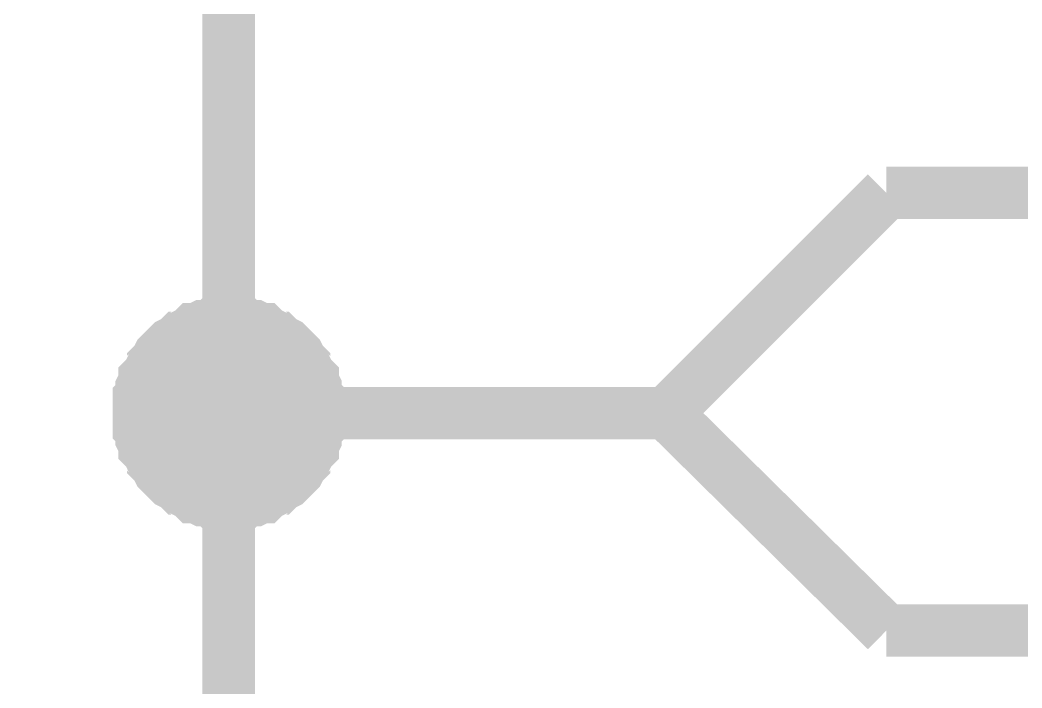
# Model space of a CAD drawing. Header units: millimetres. Extents: x 0 to 420, y 0 to 297.
# Drawn here: x 82.62 to 88.35, y 153.42 to 157.24 of the extents above; entities that cross this region are included whole.
import ezdxf

# ---------------------------------------------------------------- set-up
doc = ezdxf.new("R2010")
doc.units = ezdxf.units.MM
doc.layers.add('Sheet', color=255, linetype='Continuous')

msp = doc.modelspace()

# ---------------------------------------------------------------- linework, layer by layer
at = {"layer": 'Sheet'}
for points, const_width in [([(80.0741, 162.4923), (83.8146, 162.4923), (83.8146, 158.7499), (83.8146, 154.9911), (83.8146, 151.2488), (83.8146, 147.4899)], 0.2997), ([(86.3138, 154.9911), (87.5717, 156.2496)], 0.2997), ([(87.5717, 156.2496), (112.5473, 156.2496)], 0.2997), ([(83.3015, 154.9911), (83.3015, 155.0242), (83.3015, 155.0408), (83.3015, 155.0739), (83.3181, 155.0904), (83.3181, 155.1236), (83.3181, 155.1401), (83.3346, 155.1732), (83.3346, 155.1898), (83.3512, 155.2063), (83.3677, 155.2395), (83.3843, 155.256), (83.3843, 155.2726), (83.4009, 155.2891), (83.4174, 155.3223), (83.434, 155.3388), (83.4505, 155.3554), (83.4671, 155.3719), (83.4836, 155.3885), (83.5167, 155.4051), (83.5333, 155.4216), (83.5498, 155.4216), (83.5664, 155.4382), (83.5995, 155.4547), (83.616, 155.4713), (83.6326, 155.4713), (83.6657, 155.4878), (83.6822, 155.4878), (83.7153, 155.4878), (83.7319, 155.5044), (83.765, 155.5044), (83.7815, 155.5044), (83.8146, 155.5044)], 0.2997), ([(83.3015, 154.9911), (83.3015, 155.0242), (83.3015, 155.0408), (83.3015, 155.0739), (83.3181, 155.0904), (83.3181, 155.1236), (83.3181, 155.1401), (83.3346, 155.1732), (83.3346, 155.1898), (83.3512, 155.2063), (83.3677, 155.2395), (83.3843, 155.256), (83.3843, 155.2726), (83.4009, 155.2891), (83.4174, 155.3223), (83.434, 155.3388), (83.4505, 155.3554), (83.4671, 155.3719), (83.4836, 155.3885), (83.5167, 155.4051), (83.5333, 155.4216), (83.5498, 155.4216), (83.5664, 155.4382), (83.5995, 155.4547), (83.616, 155.4713), (83.6326, 155.4713), (83.6657, 155.4878), (83.6822, 155.4878), (83.7153, 155.4878), (83.7319, 155.5044), (83.765, 155.5044), (83.7815, 155.5044), (83.8146, 155.5044)], 0.2997), ([(83.3015, 154.9911), (83.3015, 155.0242), (83.3015, 155.0408), (83.3015, 155.0739), (83.3181, 155.0904), (83.3181, 155.1236), (83.3181, 155.1401), (83.3346, 155.1732), (83.3346, 155.1898), (83.3512, 155.2063), (83.3677, 155.2395), (83.3843, 155.256), (83.3843, 155.2726), (83.4009, 155.2891), (83.4174, 155.3223), (83.434, 155.3388), (83.4505, 155.3554), (83.4671, 155.3719), (83.4836, 155.3885), (83.5167, 155.4051), (83.5333, 155.4216), (83.5498, 155.4216), (83.5664, 155.4382), (83.5995, 155.4547), (83.616, 155.4713), (83.6326, 155.4713), (83.6657, 155.4878), (83.6822, 155.4878), (83.7153, 155.4878), (83.7319, 155.5044), (83.765, 155.5044), (83.7815, 155.5044), (83.8146, 155.5044)], 0.2997), ([(83.3015, 154.9911), (83.3015, 155.0242), (83.3015, 155.0408), (83.3015, 155.0739), (83.3181, 155.0904), (83.3181, 155.1236), (83.3181, 155.1401), (83.3346, 155.1732), (83.3346, 155.1898), (83.3512, 155.2063), (83.3677, 155.2395), (83.3843, 155.256), (83.3843, 155.2726), (83.4009, 155.2891), (83.4174, 155.3223), (83.434, 155.3388), (83.4505, 155.3554), (83.4671, 155.3719), (83.4836, 155.3885), (83.5167, 155.4051), (83.5333, 155.4216), (83.5498, 155.4216), (83.5664, 155.4382), (83.5995, 155.4547), (83.616, 155.4713), (83.6326, 155.4713), (83.6657, 155.4878), (83.6822, 155.4878), (83.7153, 155.4878), (83.7319, 155.5044), (83.765, 155.5044), (83.7815, 155.5044), (83.8146, 155.5044)], 0.2997), ([(83.3015, 154.9911), (83.3015, 155.0242), (83.3015, 155.0408), (83.3015, 155.0739), (83.3181, 155.0904), (83.3181, 155.1236), (83.3181, 155.1401), (83.3346, 155.1732), (83.3346, 155.1898), (83.3512, 155.2063), (83.3677, 155.2395), (83.3843, 155.256), (83.3843, 155.2726), (83.4009, 155.2891), (83.4174, 155.3223), (83.434, 155.3388), (83.4505, 155.3554), (83.4671, 155.3719), (83.4836, 155.3885), (83.5167, 155.4051), (83.5333, 155.4216), (83.5498, 155.4216), (83.5664, 155.4382), (83.5995, 155.4547), (83.616, 155.4713), (83.6326, 155.4713), (83.6657, 155.4878), (83.6822, 155.4878), (83.7153, 155.4878), (83.7319, 155.5044), (83.765, 155.5044), (83.7815, 155.5044), (83.8146, 155.5044)], 0.2997), ([(83.8146, 155.5044), (83.8146, 155.5044)], 0.2997), ([(83.8146, 155.5044), (83.8477, 155.5044), (83.8643, 155.5044), (83.8974, 155.5044), (83.9139, 155.4878), (83.947, 155.4878), (83.9636, 155.4878), (83.9967, 155.4713), (84.0132, 155.4713), (84.0298, 155.4547), (84.0629, 155.4382), (84.0794, 155.4216), (84.096, 155.4216), (84.1125, 155.4051), (84.1456, 155.3885), (84.1622, 155.3719), (84.1788, 155.3554), (84.1953, 155.3388), (84.2119, 155.3223), (84.2284, 155.2891), (84.245, 155.2726), (84.245, 155.256), (84.2615, 155.2395), (84.2781, 155.2063), (84.2946, 155.1898), (84.2946, 155.1732), (84.3112, 155.1401), (84.3112, 155.1236), (84.3112, 155.0904), (84.3277, 155.0739), (84.3277, 155.0408), (84.3277, 155.0242), (84.3277, 154.9911)], 0.2997), ([(83.8146, 155.5044), (83.8146, 155.5044)], 0.2997), ([(83.8146, 155.5044), (83.8477, 155.5044), (83.8643, 155.5044), (83.8974, 155.5044), (83.9139, 155.4878), (83.947, 155.4878), (83.9636, 155.4878), (83.9967, 155.4713), (84.0132, 155.4713), (84.0298, 155.4547), (84.0629, 155.4382), (84.0794, 155.4216), (84.096, 155.4216), (84.1125, 155.4051), (84.1456, 155.3885), (84.1622, 155.3719), (84.1788, 155.3554), (84.1953, 155.3388), (84.2119, 155.3223), (84.2284, 155.2891), (84.245, 155.2726), (84.245, 155.256), (84.2615, 155.2395), (84.2781, 155.2063), (84.2946, 155.1898), (84.2946, 155.1732), (84.3112, 155.1401), (84.3112, 155.1236), (84.3112, 155.0904), (84.3277, 155.0739), (84.3277, 155.0408), (84.3277, 155.0242), (84.3277, 154.9911)], 0.2997), ([(83.8146, 155.5044), (83.8146, 155.5044)], 0.2997), ([(83.8146, 155.5044), (83.8477, 155.5044), (83.8643, 155.5044), (83.8974, 155.5044), (83.9139, 155.4878), (83.947, 155.4878), (83.9636, 155.4878), (83.9967, 155.4713), (84.0132, 155.4713), (84.0298, 155.4547), (84.0629, 155.4382), (84.0794, 155.4216), (84.096, 155.4216), (84.1125, 155.4051), (84.1456, 155.3885), (84.1622, 155.3719), (84.1788, 155.3554), (84.1953, 155.3388), (84.2119, 155.3223), (84.2284, 155.2891), (84.245, 155.2726), (84.245, 155.256), (84.2615, 155.2395), (84.2781, 155.2063), (84.2946, 155.1898), (84.2946, 155.1732), (84.3112, 155.1401), (84.3112, 155.1236), (84.3112, 155.0904), (84.3277, 155.0739), (84.3277, 155.0408), (84.3277, 155.0242), (84.3277, 154.9911)], 0.2997), ([(83.8146, 155.5044), (83.8146, 155.5044)], 0.2997), ([(83.8146, 155.5044), (83.8477, 155.5044), (83.8643, 155.5044), (83.8974, 155.5044), (83.9139, 155.4878), (83.947, 155.4878), (83.9636, 155.4878), (83.9967, 155.4713), (84.0132, 155.4713), (84.0298, 155.4547), (84.0629, 155.4382), (84.0794, 155.4216), (84.096, 155.4216), (84.1125, 155.4051), (84.1456, 155.3885), (84.1622, 155.3719), (84.1788, 155.3554), (84.1953, 155.3388), (84.2119, 155.3223), (84.2284, 155.2891), (84.245, 155.2726), (84.245, 155.256), (84.2615, 155.2395), (84.2781, 155.2063), (84.2946, 155.1898), (84.2946, 155.1732), (84.3112, 155.1401), (84.3112, 155.1236), (84.3112, 155.0904), (84.3277, 155.0739), (84.3277, 155.0408), (84.3277, 155.0242), (84.3277, 154.9911)], 0.2997), ([(83.8146, 155.5044), (83.8146, 155.5044)], 0.2997), ([(83.8146, 155.5044), (83.8477, 155.5044), (83.8643, 155.5044), (83.8974, 155.5044), (83.9139, 155.4878), (83.947, 155.4878), (83.9636, 155.4878), (83.9967, 155.4713), (84.0132, 155.4713), (84.0298, 155.4547), (84.0629, 155.4382), (84.0794, 155.4216), (84.096, 155.4216), (84.1125, 155.4051), (84.1456, 155.3885), (84.1622, 155.3719), (84.1788, 155.3554), (84.1953, 155.3388), (84.2119, 155.3223), (84.2284, 155.2891), (84.245, 155.2726), (84.245, 155.256), (84.2615, 155.2395), (84.2781, 155.2063), (84.2946, 155.1898), (84.2946, 155.1732), (84.3112, 155.1401), (84.3112, 155.1236), (84.3112, 155.0904), (84.3277, 155.0739), (84.3277, 155.0408), (84.3277, 155.0242), (84.3277, 154.9911)], 0.2997), ([(83.3015, 154.9911), (83.3015, 155.0242), (83.3015, 155.0408), (83.3015, 155.0739), (83.3181, 155.0904), (83.3181, 155.1236), (83.3181, 155.1401), (83.3346, 155.1732), (83.3346, 155.1898), (83.3512, 155.2063), (83.3677, 155.2395), (83.3843, 155.256), (83.3843, 155.2726), (83.4009, 155.2891), (83.4174, 155.3223), (83.434, 155.3388), (83.4505, 155.3554), (83.4671, 155.3719), (83.4836, 155.3885), (83.5167, 155.4051), (83.5333, 155.4216), (83.5498, 155.4216), (83.5664, 155.4382), (83.5995, 155.4547), (83.616, 155.4713), (83.6326, 155.4713), (83.6657, 155.4878), (83.6822, 155.4878), (83.7153, 155.4878), (83.7319, 155.5044), (83.765, 155.5044), (83.7815, 155.5044), (83.8146, 155.5044)], 0.0991), ([(83.3015, 154.9911), (83.3015, 155.0242), (83.3015, 155.0408), (83.3015, 155.0739), (83.3181, 155.0904), (83.3181, 155.1236), (83.3181, 155.1401), (83.3346, 155.1732), (83.3346, 155.1898), (83.3512, 155.2063), (83.3677, 155.2395), (83.3843, 155.256), (83.3843, 155.2726), (83.4009, 155.2891), (83.4174, 155.3223), (83.434, 155.3388), (83.4505, 155.3554), (83.4671, 155.3719), (83.4836, 155.3885), (83.5167, 155.4051), (83.5333, 155.4216), (83.5498, 155.4216), (83.5664, 155.4382), (83.5995, 155.4547), (83.616, 155.4713), (83.6326, 155.4713), (83.6657, 155.4878), (83.6822, 155.4878), (83.7153, 155.4878), (83.7319, 155.5044), (83.765, 155.5044), (83.7815, 155.5044), (83.8146, 155.5044)], 0.0991), ([(83.3015, 154.9911), (83.3015, 155.0242), (83.3015, 155.0408), (83.3015, 155.0739), (83.3181, 155.0904), (83.3181, 155.1236), (83.3181, 155.1401), (83.3346, 155.1732), (83.3346, 155.1898), (83.3512, 155.2063), (83.3677, 155.2395), (83.3843, 155.256), (83.3843, 155.2726), (83.4009, 155.2891), (83.4174, 155.3223), (83.434, 155.3388), (83.4505, 155.3554), (83.4671, 155.3719), (83.4836, 155.3885), (83.5167, 155.4051), (83.5333, 155.4216), (83.5498, 155.4216), (83.5664, 155.4382), (83.5995, 155.4547), (83.616, 155.4713), (83.6326, 155.4713), (83.6657, 155.4878), (83.6822, 155.4878), (83.7153, 155.4878), (83.7319, 155.5044), (83.765, 155.5044), (83.7815, 155.5044), (83.8146, 155.5044)], 0.0991), ([(83.3015, 154.9911), (83.3015, 155.0242), (83.3015, 155.0408), (83.3015, 155.0739), (83.3181, 155.0904), (83.3181, 155.1236), (83.3181, 155.1401), (83.3346, 155.1732), (83.3346, 155.1898), (83.3512, 155.2063), (83.3677, 155.2395), (83.3843, 155.256), (83.3843, 155.2726), (83.4009, 155.2891), (83.4174, 155.3223), (83.434, 155.3388), (83.4505, 155.3554), (83.4671, 155.3719), (83.4836, 155.3885), (83.5167, 155.4051), (83.5333, 155.4216), (83.5498, 155.4216), (83.5664, 155.4382), (83.5995, 155.4547), (83.616, 155.4713), (83.6326, 155.4713), (83.6657, 155.4878), (83.6822, 155.4878), (83.7153, 155.4878), (83.7319, 155.5044), (83.765, 155.5044), (83.7815, 155.5044), (83.8146, 155.5044)], 0.0991), ([(83.3015, 154.9911), (83.3015, 155.0242), (83.3015, 155.0408), (83.3015, 155.0739), (83.3181, 155.0904), (83.3181, 155.1236), (83.3181, 155.1401), (83.3346, 155.1732), (83.3346, 155.1898), (83.3512, 155.2063), (83.3677, 155.2395), (83.3843, 155.256), (83.3843, 155.2726), (83.4009, 155.2891), (83.4174, 155.3223), (83.434, 155.3388), (83.4505, 155.3554), (83.4671, 155.3719), (83.4836, 155.3885), (83.5167, 155.4051), (83.5333, 155.4216), (83.5498, 155.4216), (83.5664, 155.4382), (83.5995, 155.4547), (83.616, 155.4713), (83.6326, 155.4713), (83.6657, 155.4878), (83.6822, 155.4878), (83.7153, 155.4878), (83.7319, 155.5044), (83.765, 155.5044), (83.7815, 155.5044), (83.8146, 155.5044)], 0.0991), ([(83.8146, 155.5044), (83.8146, 155.5044)], 0.0991), ([(83.8146, 155.5044), (83.8477, 155.5044), (83.8643, 155.5044), (83.8974, 155.5044), (83.9139, 155.4878), (83.947, 155.4878), (83.9636, 155.4878), (83.9967, 155.4713), (84.0132, 155.4713), (84.0298, 155.4547), (84.0629, 155.4382), (84.0794, 155.4216), (84.096, 155.4216), (84.1125, 155.4051), (84.1456, 155.3885), (84.1622, 155.3719), (84.1788, 155.3554), (84.1953, 155.3388), (84.2119, 155.3223), (84.2284, 155.2891), (84.245, 155.2726), (84.245, 155.256), (84.2615, 155.2395), (84.2781, 155.2063), (84.2946, 155.1898), (84.2946, 155.1732), (84.3112, 155.1401), (84.3112, 155.1236), (84.3112, 155.0904), (84.3277, 155.0739), (84.3277, 155.0408), (84.3277, 155.0242), (84.3277, 154.9911)], 0.0991), ([(83.8146, 155.5044), (83.8146, 155.5044)], 0.0991), ([(83.8146, 155.5044), (83.8477, 155.5044), (83.8643, 155.5044), (83.8974, 155.5044), (83.9139, 155.4878), (83.947, 155.4878), (83.9636, 155.4878), (83.9967, 155.4713), (84.0132, 155.4713), (84.0298, 155.4547), (84.0629, 155.4382), (84.0794, 155.4216), (84.096, 155.4216), (84.1125, 155.4051), (84.1456, 155.3885), (84.1622, 155.3719), (84.1788, 155.3554), (84.1953, 155.3388), (84.2119, 155.3223), (84.2284, 155.2891), (84.245, 155.2726), (84.245, 155.256), (84.2615, 155.2395), (84.2781, 155.2063), (84.2946, 155.1898), (84.2946, 155.1732), (84.3112, 155.1401), (84.3112, 155.1236), (84.3112, 155.0904), (84.3277, 155.0739), (84.3277, 155.0408), (84.3277, 155.0242), (84.3277, 154.9911)], 0.0991), ([(83.8146, 155.5044), (83.8146, 155.5044)], 0.0991), ([(83.8146, 155.5044), (83.8477, 155.5044), (83.8643, 155.5044), (83.8974, 155.5044), (83.9139, 155.4878), (83.947, 155.4878), (83.9636, 155.4878), (83.9967, 155.4713), (84.0132, 155.4713), (84.0298, 155.4547), (84.0629, 155.4382), (84.0794, 155.4216), (84.096, 155.4216), (84.1125, 155.4051), (84.1456, 155.3885), (84.1622, 155.3719), (84.1788, 155.3554), (84.1953, 155.3388), (84.2119, 155.3223), (84.2284, 155.2891), (84.245, 155.2726), (84.245, 155.256), (84.2615, 155.2395), (84.2781, 155.2063), (84.2946, 155.1898), (84.2946, 155.1732), (84.3112, 155.1401), (84.3112, 155.1236), (84.3112, 155.0904), (84.3277, 155.0739), (84.3277, 155.0408), (84.3277, 155.0242), (84.3277, 154.9911)], 0.0991), ([(83.8146, 155.5044), (83.8146, 155.5044)], 0.0991), ([(83.8146, 155.5044), (83.8477, 155.5044), (83.8643, 155.5044), (83.8974, 155.5044), (83.9139, 155.4878), (83.947, 155.4878), (83.9636, 155.4878), (83.9967, 155.4713), (84.0132, 155.4713), (84.0298, 155.4547), (84.0629, 155.4382), (84.0794, 155.4216), (84.096, 155.4216), (84.1125, 155.4051), (84.1456, 155.3885), (84.1622, 155.3719), (84.1788, 155.3554), (84.1953, 155.3388), (84.2119, 155.3223), (84.2284, 155.2891), (84.245, 155.2726), (84.245, 155.256), (84.2615, 155.2395), (84.2781, 155.2063), (84.2946, 155.1898), (84.2946, 155.1732), (84.3112, 155.1401), (84.3112, 155.1236), (84.3112, 155.0904), (84.3277, 155.0739), (84.3277, 155.0408), (84.3277, 155.0242), (84.3277, 154.9911)], 0.0991), ([(83.8146, 155.5044), (83.8146, 155.5044)], 0.0991), ([(83.8146, 155.5044), (83.8477, 155.5044), (83.8643, 155.5044), (83.8974, 155.5044), (83.9139, 155.4878), (83.947, 155.4878), (83.9636, 155.4878), (83.9967, 155.4713), (84.0132, 155.4713), (84.0298, 155.4547), (84.0629, 155.4382), (84.0794, 155.4216), (84.096, 155.4216), (84.1125, 155.4051), (84.1456, 155.3885), (84.1622, 155.3719), (84.1788, 155.3554), (84.1953, 155.3388), (84.2119, 155.3223), (84.2284, 155.2891), (84.245, 155.2726), (84.245, 155.256), (84.2615, 155.2395), (84.2781, 155.2063), (84.2946, 155.1898), (84.2946, 155.1732), (84.3112, 155.1401), (84.3112, 155.1236), (84.3112, 155.0904), (84.3277, 155.0739), (84.3277, 155.0408), (84.3277, 155.0242), (84.3277, 154.9911)], 0.0991), ([(83.8146, 154.4778), (83.7815, 154.4778), (83.765, 154.4778), (83.7319, 154.4778), (83.7153, 154.4943), (83.6822, 154.4943), (83.6657, 154.4943), (83.6326, 154.5109), (83.616, 154.5109), (83.5995, 154.5274), (83.5664, 154.544), (83.5498, 154.5605), (83.5333, 154.5605), (83.5167, 154.5771), (83.4836, 154.5937), (83.4671, 154.6102), (83.4505, 154.6268), (83.434, 154.6433), (83.4174, 154.6599), (83.4009, 154.693), (83.3843, 154.7096), (83.3843, 154.7261), (83.3677, 154.7427), (83.3512, 154.7758), (83.3346, 154.7924), (83.3346, 154.8089), (83.3181, 154.842), (83.3181, 154.8586), (83.3181, 154.8917), (83.3015, 154.9083), (83.3015, 154.9414), (83.3015, 154.958), (83.3015, 154.9911)], 0.2997), ([(83.3015, 154.9911), (83.3015, 154.9911)], 0.2997), ([(83.8146, 154.4778), (83.7815, 154.4778), (83.765, 154.4778), (83.7319, 154.4778), (83.7153, 154.4943), (83.6822, 154.4943), (83.6657, 154.4943), (83.6326, 154.5109), (83.616, 154.5109), (83.5995, 154.5274), (83.5664, 154.544), (83.5498, 154.5605), (83.5333, 154.5605), (83.5167, 154.5771), (83.4836, 154.5937), (83.4671, 154.6102), (83.4505, 154.6268), (83.434, 154.6433), (83.4174, 154.6599), (83.4009, 154.693), (83.3843, 154.7096), (83.3843, 154.7261), (83.3677, 154.7427), (83.3512, 154.7758), (83.3346, 154.7924), (83.3346, 154.8089), (83.3181, 154.842), (83.3181, 154.8586), (83.3181, 154.8917), (83.3015, 154.9083), (83.3015, 154.9414), (83.3015, 154.958), (83.3015, 154.9911)], 0.2997), ([(83.3015, 154.9911), (83.3015, 154.9911)], 0.2997), ([(83.8146, 154.4778), (83.7815, 154.4778), (83.765, 154.4778), (83.7319, 154.4778), (83.7153, 154.4943), (83.6822, 154.4943), (83.6657, 154.4943), (83.6326, 154.5109), (83.616, 154.5109), (83.5995, 154.5274), (83.5664, 154.544), (83.5498, 154.5605), (83.5333, 154.5605), (83.5167, 154.5771), (83.4836, 154.5937), (83.4671, 154.6102), (83.4505, 154.6268), (83.434, 154.6433), (83.4174, 154.6599), (83.4009, 154.693), (83.3843, 154.7096), (83.3843, 154.7261), (83.3677, 154.7427), (83.3512, 154.7758), (83.3346, 154.7924), (83.3346, 154.8089), (83.3181, 154.842), (83.3181, 154.8586), (83.3181, 154.8917), (83.3015, 154.9083), (83.3015, 154.9414), (83.3015, 154.958), (83.3015, 154.9911)], 0.2997), ([(83.3015, 154.9911), (83.3015, 154.9911)], 0.2997), ([(83.8146, 154.4778), (83.7815, 154.4778), (83.765, 154.4778), (83.7319, 154.4778), (83.7153, 154.4943), (83.6822, 154.4943), (83.6657, 154.4943), (83.6326, 154.5109), (83.616, 154.5109), (83.5995, 154.5274), (83.5664, 154.544), (83.5498, 154.5605), (83.5333, 154.5605), (83.5167, 154.5771), (83.4836, 154.5937), (83.4671, 154.6102), (83.4505, 154.6268), (83.434, 154.6433), (83.4174, 154.6599), (83.4009, 154.693), (83.3843, 154.7096), (83.3843, 154.7261), (83.3677, 154.7427), (83.3512, 154.7758), (83.3346, 154.7924), (83.3346, 154.8089), (83.3181, 154.842), (83.3181, 154.8586), (83.3181, 154.8917), (83.3015, 154.9083), (83.3015, 154.9414), (83.3015, 154.958), (83.3015, 154.9911)], 0.2997), ([(83.3015, 154.9911), (83.3015, 154.9911)], 0.2997), ([(83.8146, 154.4778), (83.7815, 154.4778), (83.765, 154.4778), (83.7319, 154.4778), (83.7153, 154.4943), (83.6822, 154.4943), (83.6657, 154.4943), (83.6326, 154.5109), (83.616, 154.5109), (83.5995, 154.5274), (83.5664, 154.544), (83.5498, 154.5605), (83.5333, 154.5605), (83.5167, 154.5771), (83.4836, 154.5937), (83.4671, 154.6102), (83.4505, 154.6268), (83.434, 154.6433), (83.4174, 154.6599), (83.4009, 154.693), (83.3843, 154.7096), (83.3843, 154.7261), (83.3677, 154.7427), (83.3512, 154.7758), (83.3346, 154.7924), (83.3346, 154.8089), (83.3181, 154.842), (83.3181, 154.8586), (83.3181, 154.8917), (83.3015, 154.9083), (83.3015, 154.9414), (83.3015, 154.958), (83.3015, 154.9911)], 0.2997), ([(83.3015, 154.9911), (83.3015, 154.9911)], 0.2997), ([(84.3277, 154.9911), (84.3277, 154.958), (84.3277, 154.9414), (84.3277, 154.9083), (84.3112, 154.8917), (84.3112, 154.8586), (84.3112, 154.842), (84.2946, 154.8089), (84.2946, 154.7924), (84.2781, 154.7758), (84.2615, 154.7427), (84.245, 154.7261), (84.245, 154.7096), (84.2284, 154.693), (84.2119, 154.6599), (84.1953, 154.6433), (84.1788, 154.6268), (84.1622, 154.6102), (84.1456, 154.5937), (84.1125, 154.5771), (84.096, 154.5605), (84.0794, 154.5605), (84.0629, 154.544), (84.0298, 154.5274), (84.0132, 154.5109), (83.9967, 154.5109), (83.9636, 154.4943), (83.947, 154.4943), (83.9139, 154.4943), (83.8974, 154.4778), (83.8643, 154.4778), (83.8477, 154.4778), (83.8146, 154.4778)], 0.2997), ([(86.3138, 154.9911), (83.8146, 154.9911)], 0.2997), ([(84.3277, 154.9911), (84.3277, 154.958), (84.3277, 154.9414), (84.3277, 154.9083), (84.3112, 154.8917), (84.3112, 154.8586), (84.3112, 154.842), (84.2946, 154.8089), (84.2946, 154.7924), (84.2781, 154.7758), (84.2615, 154.7427), (84.245, 154.7261), (84.245, 154.7096), (84.2284, 154.693), (84.2119, 154.6599), (84.1953, 154.6433), (84.1788, 154.6268), (84.1622, 154.6102), (84.1456, 154.5937), (84.1125, 154.5771), (84.096, 154.5605), (84.0794, 154.5605), (84.0629, 154.544), (84.0298, 154.5274), (84.0132, 154.5109), (83.9967, 154.5109), (83.9636, 154.4943), (83.947, 154.4943), (83.9139, 154.4943), (83.8974, 154.4778), (83.8643, 154.4778), (83.8477, 154.4778), (83.8146, 154.4778)], 0.2997), ([(84.3277, 154.9911), (84.3277, 154.958), (84.3277, 154.9414), (84.3277, 154.9083), (84.3112, 154.8917), (84.3112, 154.8586), (84.3112, 154.842), (84.2946, 154.8089), (84.2946, 154.7924), (84.2781, 154.7758), (84.2615, 154.7427), (84.245, 154.7261), (84.245, 154.7096), (84.2284, 154.693), (84.2119, 154.6599), (84.1953, 154.6433), (84.1788, 154.6268), (84.1622, 154.6102), (84.1456, 154.5937), (84.1125, 154.5771), (84.096, 154.5605), (84.0794, 154.5605), (84.0629, 154.544), (84.0298, 154.5274), (84.0132, 154.5109), (83.9967, 154.5109), (83.9636, 154.4943), (83.947, 154.4943), (83.9139, 154.4943), (83.8974, 154.4778), (83.8643, 154.4778), (83.8477, 154.4778), (83.8146, 154.4778)], 0.2997), ([(84.3277, 154.9911), (84.3277, 154.958), (84.3277, 154.9414), (84.3277, 154.9083), (84.3112, 154.8917), (84.3112, 154.8586), (84.3112, 154.842), (84.2946, 154.8089), (84.2946, 154.7924), (84.2781, 154.7758), (84.2615, 154.7427), (84.245, 154.7261), (84.245, 154.7096), (84.2284, 154.693), (84.2119, 154.6599), (84.1953, 154.6433), (84.1788, 154.6268), (84.1622, 154.6102), (84.1456, 154.5937), (84.1125, 154.5771), (84.096, 154.5605), (84.0794, 154.5605), (84.0629, 154.544), (84.0298, 154.5274), (84.0132, 154.5109), (83.9967, 154.5109), (83.9636, 154.4943), (83.947, 154.4943), (83.9139, 154.4943), (83.8974, 154.4778), (83.8643, 154.4778), (83.8477, 154.4778), (83.8146, 154.4778)], 0.2997), ([(84.3277, 154.9911), (84.3277, 154.958), (84.3277, 154.9414), (84.3277, 154.9083), (84.3112, 154.8917), (84.3112, 154.8586), (84.3112, 154.842), (84.2946, 154.8089), (84.2946, 154.7924), (84.2781, 154.7758), (84.2615, 154.7427), (84.245, 154.7261), (84.245, 154.7096), (84.2284, 154.693), (84.2119, 154.6599), (84.1953, 154.6433), (84.1788, 154.6268), (84.1622, 154.6102), (84.1456, 154.5937), (84.1125, 154.5771), (84.096, 154.5605), (84.0794, 154.5605), (84.0629, 154.544), (84.0298, 154.5274), (84.0132, 154.5109), (83.9967, 154.5109), (83.9636, 154.4943), (83.947, 154.4943), (83.9139, 154.4943), (83.8974, 154.4778), (83.8643, 154.4778), (83.8477, 154.4778), (83.8146, 154.4778)], 0.2997), ([(84.3277, 154.9911), (84.3277, 154.9911), (84.3277, 154.9911), (84.3277, 154.9911), (84.3277, 154.9911), (84.3277, 154.9911), (84.3277, 154.9911), (84.3277, 154.9911), (84.3277, 154.9911), (84.3277, 154.9911), (84.3277, 154.9911), (84.3277, 154.9911), (84.3277, 154.9911), (84.3277, 154.9911), (84.3277, 154.9911), (84.3277, 154.9911), (84.3277, 154.9911), (84.3277, 154.9911), (84.3277, 154.9911), (84.3277, 154.9911), (84.3277, 154.9911), (84.3277, 154.9911), (84.3277, 154.9911), (84.3277, 154.9911), (84.3277, 154.9911), (84.3277, 154.9911), (84.3277, 154.9911), (84.3277, 154.9911), (84.3277, 154.9911), (84.3277, 154.9911), (84.3277, 154.9911), (84.3277, 154.9911), (84.3277, 154.9911)], 0.2997), ([(84.3277, 154.9911), (84.3277, 154.9911)], 0.2997), ([(84.3277, 154.9911), (84.3277, 154.9911), (84.3277, 154.9911), (84.3277, 154.9911), (84.3277, 154.9911), (84.3277, 154.9911), (84.3277, 154.9911), (84.3277, 154.9911), (84.3277, 154.9911), (84.3277, 154.9911), (84.3277, 154.9911), (84.3277, 154.9911), (84.3277, 154.9911), (84.3277, 154.9911), (84.3277, 154.9911), (84.3277, 154.9911), (84.3277, 154.9911), (84.3277, 154.9911), (84.3277, 154.9911), (84.3277, 154.9911), (84.3277, 154.9911), (84.3277, 154.9911), (84.3277, 154.9911), (84.3277, 154.9911), (84.3277, 154.9911), (84.3277, 154.9911), (84.3277, 154.9911), (84.3277, 154.9911), (84.3277, 154.9911), (84.3277, 154.9911), (84.3277, 154.9911), (84.3277, 154.9911), (84.3277, 154.9911)], 0.2997), ([(84.3277, 154.9911), (84.3277, 154.9911)], 0.2997), ([(84.3277, 154.9911), (84.3277, 154.9911), (84.3277, 154.9911), (84.3277, 154.9911), (84.3277, 154.9911), (84.3277, 154.9911), (84.3277, 154.9911), (84.3277, 154.9911), (84.3277, 154.9911), (84.3277, 154.9911), (84.3277, 154.9911), (84.3277, 154.9911), (84.3277, 154.9911), (84.3277, 154.9911), (84.3277, 154.9911), (84.3277, 154.9911), (84.3277, 154.9911), (84.3277, 154.9911), (84.3277, 154.9911), (84.3277, 154.9911), (84.3277, 154.9911), (84.3277, 154.9911), (84.3277, 154.9911), (84.3277, 154.9911), (84.3277, 154.9911), (84.3277, 154.9911), (84.3277, 154.9911), (84.3277, 154.9911), (84.3277, 154.9911), (84.3277, 154.9911), (84.3277, 154.9911), (84.3277, 154.9911), (84.3277, 154.9911)], 0.2997), ([(84.3277, 154.9911), (84.3277, 154.9911)], 0.2997), ([(84.3277, 154.9911), (84.3277, 154.9911), (84.3277, 154.9911), (84.3277, 154.9911), (84.3277, 154.9911), (84.3277, 154.9911), (84.3277, 154.9911), (84.3277, 154.9911), (84.3277, 154.9911), (84.3277, 154.9911), (84.3277, 154.9911), (84.3277, 154.9911), (84.3277, 154.9911), (84.3277, 154.9911), (84.3277, 154.9911), (84.3277, 154.9911), (84.3277, 154.9911), (84.3277, 154.9911), (84.3277, 154.9911), (84.3277, 154.9911), (84.3277, 154.9911), (84.3277, 154.9911), (84.3277, 154.9911), (84.3277, 154.9911), (84.3277, 154.9911), (84.3277, 154.9911), (84.3277, 154.9911), (84.3277, 154.9911), (84.3277, 154.9911), (84.3277, 154.9911), (84.3277, 154.9911), (84.3277, 154.9911), (84.3277, 154.9911)], 0.2997), ([(84.3277, 154.9911), (84.3277, 154.9911)], 0.2997), ([(84.3277, 154.9911), (84.3277, 154.9911), (84.3277, 154.9911), (84.3277, 154.9911), (84.3277, 154.9911), (84.3277, 154.9911), (84.3277, 154.9911), (84.3277, 154.9911), (84.3277, 154.9911), (84.3277, 154.9911), (84.3277, 154.9911), (84.3277, 154.9911), (84.3277, 154.9911), (84.3277, 154.9911), (84.3277, 154.9911), (84.3277, 154.9911), (84.3277, 154.9911), (84.3277, 154.9911), (84.3277, 154.9911), (84.3277, 154.9911), (84.3277, 154.9911), (84.3277, 154.9911), (84.3277, 154.9911), (84.3277, 154.9911), (84.3277, 154.9911), (84.3277, 154.9911), (84.3277, 154.9911), (84.3277, 154.9911), (84.3277, 154.9911), (84.3277, 154.9911), (84.3277, 154.9911), (84.3277, 154.9911), (84.3277, 154.9911)], 0.2997), ([(84.3277, 154.9911), (84.3277, 154.9911)], 0.2997), ([(87.5717, 153.7492), (86.3138, 154.9911)], 0.2997), ([(83.8146, 154.4778), (83.7815, 154.4778), (83.765, 154.4778), (83.7319, 154.4778), (83.7153, 154.4943), (83.6822, 154.4943), (83.6657, 154.4943), (83.6326, 154.5109), (83.616, 154.5109), (83.5995, 154.5274), (83.5664, 154.544), (83.5498, 154.5605), (83.5333, 154.5605), (83.5167, 154.5771), (83.4836, 154.5937), (83.4671, 154.6102), (83.4505, 154.6268), (83.434, 154.6433), (83.4174, 154.6599), (83.4009, 154.693), (83.3843, 154.7096), (83.3843, 154.7261), (83.3677, 154.7427), (83.3512, 154.7758), (83.3346, 154.7924), (83.3346, 154.8089), (83.3181, 154.842), (83.3181, 154.8586), (83.3181, 154.8917), (83.3015, 154.9083), (83.3015, 154.9414), (83.3015, 154.958), (83.3015, 154.9911)], 0.0991), ([(83.3015, 154.9911), (83.3015, 154.9911)], 0.0991), ([(83.8146, 154.4778), (83.7815, 154.4778), (83.765, 154.4778), (83.7319, 154.4778), (83.7153, 154.4943), (83.6822, 154.4943), (83.6657, 154.4943), (83.6326, 154.5109), (83.616, 154.5109), (83.5995, 154.5274), (83.5664, 154.544), (83.5498, 154.5605), (83.5333, 154.5605), (83.5167, 154.5771), (83.4836, 154.5937), (83.4671, 154.6102), (83.4505, 154.6268), (83.434, 154.6433), (83.4174, 154.6599), (83.4009, 154.693), (83.3843, 154.7096), (83.3843, 154.7261), (83.3677, 154.7427), (83.3512, 154.7758), (83.3346, 154.7924), (83.3346, 154.8089), (83.3181, 154.842), (83.3181, 154.8586), (83.3181, 154.8917), (83.3015, 154.9083), (83.3015, 154.9414), (83.3015, 154.958), (83.3015, 154.9911)], 0.0991), ([(83.3015, 154.9911), (83.3015, 154.9911)], 0.0991), ([(83.8146, 154.4778), (83.7815, 154.4778), (83.765, 154.4778), (83.7319, 154.4778), (83.7153, 154.4943), (83.6822, 154.4943), (83.6657, 154.4943), (83.6326, 154.5109), (83.616, 154.5109), (83.5995, 154.5274), (83.5664, 154.544), (83.5498, 154.5605), (83.5333, 154.5605), (83.5167, 154.5771), (83.4836, 154.5937), (83.4671, 154.6102), (83.4505, 154.6268), (83.434, 154.6433), (83.4174, 154.6599), (83.4009, 154.693), (83.3843, 154.7096), (83.3843, 154.7261), (83.3677, 154.7427), (83.3512, 154.7758), (83.3346, 154.7924), (83.3346, 154.8089), (83.3181, 154.842), (83.3181, 154.8586), (83.3181, 154.8917), (83.3015, 154.9083), (83.3015, 154.9414), (83.3015, 154.958), (83.3015, 154.9911)], 0.0991), ([(83.3015, 154.9911), (83.3015, 154.9911)], 0.0991), ([(83.8146, 154.4778), (83.7815, 154.4778), (83.765, 154.4778), (83.7319, 154.4778), (83.7153, 154.4943), (83.6822, 154.4943), (83.6657, 154.4943), (83.6326, 154.5109), (83.616, 154.5109), (83.5995, 154.5274), (83.5664, 154.544), (83.5498, 154.5605), (83.5333, 154.5605), (83.5167, 154.5771), (83.4836, 154.5937), (83.4671, 154.6102), (83.4505, 154.6268), (83.434, 154.6433), (83.4174, 154.6599), (83.4009, 154.693), (83.3843, 154.7096), (83.3843, 154.7261), (83.3677, 154.7427), (83.3512, 154.7758), (83.3346, 154.7924), (83.3346, 154.8089), (83.3181, 154.842), (83.3181, 154.8586), (83.3181, 154.8917), (83.3015, 154.9083), (83.3015, 154.9414), (83.3015, 154.958), (83.3015, 154.9911)], 0.0991), ([(83.3015, 154.9911), (83.3015, 154.9911)], 0.0991), ([(83.8146, 154.4778), (83.7815, 154.4778), (83.765, 154.4778), (83.7319, 154.4778), (83.7153, 154.4943), (83.6822, 154.4943), (83.6657, 154.4943), (83.6326, 154.5109), (83.616, 154.5109), (83.5995, 154.5274), (83.5664, 154.544), (83.5498, 154.5605), (83.5333, 154.5605), (83.5167, 154.5771), (83.4836, 154.5937), (83.4671, 154.6102), (83.4505, 154.6268), (83.434, 154.6433), (83.4174, 154.6599), (83.4009, 154.693), (83.3843, 154.7096), (83.3843, 154.7261), (83.3677, 154.7427), (83.3512, 154.7758), (83.3346, 154.7924), (83.3346, 154.8089), (83.3181, 154.842), (83.3181, 154.8586), (83.3181, 154.8917), (83.3015, 154.9083), (83.3015, 154.9414), (83.3015, 154.958), (83.3015, 154.9911)], 0.0991), ([(83.3015, 154.9911), (83.3015, 154.9911)], 0.0991), ([(84.3277, 154.9911), (84.3277, 154.958), (84.3277, 154.9414), (84.3277, 154.9083), (84.3112, 154.8917), (84.3112, 154.8586), (84.3112, 154.842), (84.2946, 154.8089), (84.2946, 154.7924), (84.2781, 154.7758), (84.2615, 154.7427), (84.245, 154.7261), (84.245, 154.7096), (84.2284, 154.693), (84.2119, 154.6599), (84.1953, 154.6433), (84.1788, 154.6268), (84.1622, 154.6102), (84.1456, 154.5937), (84.1125, 154.5771), (84.096, 154.5605), (84.0794, 154.5605), (84.0629, 154.544), (84.0298, 154.5274), (84.0132, 154.5109), (83.9967, 154.5109), (83.9636, 154.4943), (83.947, 154.4943), (83.9139, 154.4943), (83.8974, 154.4778), (83.8643, 154.4778), (83.8477, 154.4778), (83.8146, 154.4778)], 0.0991), ([(84.3277, 154.9911), (84.3277, 154.958), (84.3277, 154.9414), (84.3277, 154.9083), (84.3112, 154.8917), (84.3112, 154.8586), (84.3112, 154.842), (84.2946, 154.8089), (84.2946, 154.7924), (84.2781, 154.7758), (84.2615, 154.7427), (84.245, 154.7261), (84.245, 154.7096), (84.2284, 154.693), (84.2119, 154.6599), (84.1953, 154.6433), (84.1788, 154.6268), (84.1622, 154.6102), (84.1456, 154.5937), (84.1125, 154.5771), (84.096, 154.5605), (84.0794, 154.5605), (84.0629, 154.544), (84.0298, 154.5274), (84.0132, 154.5109), (83.9967, 154.5109), (83.9636, 154.4943), (83.947, 154.4943), (83.9139, 154.4943), (83.8974, 154.4778), (83.8643, 154.4778), (83.8477, 154.4778), (83.8146, 154.4778)], 0.0991), ([(84.3277, 154.9911), (84.3277, 154.958), (84.3277, 154.9414), (84.3277, 154.9083), (84.3112, 154.8917), (84.3112, 154.8586), (84.3112, 154.842), (84.2946, 154.8089), (84.2946, 154.7924), (84.2781, 154.7758), (84.2615, 154.7427), (84.245, 154.7261), (84.245, 154.7096), (84.2284, 154.693), (84.2119, 154.6599), (84.1953, 154.6433), (84.1788, 154.6268), (84.1622, 154.6102), (84.1456, 154.5937), (84.1125, 154.5771), (84.096, 154.5605), (84.0794, 154.5605), (84.0629, 154.544), (84.0298, 154.5274), (84.0132, 154.5109), (83.9967, 154.5109), (83.9636, 154.4943), (83.947, 154.4943), (83.9139, 154.4943), (83.8974, 154.4778), (83.8643, 154.4778), (83.8477, 154.4778), (83.8146, 154.4778)], 0.0991), ([(84.3277, 154.9911), (84.3277, 154.958), (84.3277, 154.9414), (84.3277, 154.9083), (84.3112, 154.8917), (84.3112, 154.8586), (84.3112, 154.842), (84.2946, 154.8089), (84.2946, 154.7924), (84.2781, 154.7758), (84.2615, 154.7427), (84.245, 154.7261), (84.245, 154.7096), (84.2284, 154.693), (84.2119, 154.6599), (84.1953, 154.6433), (84.1788, 154.6268), (84.1622, 154.6102), (84.1456, 154.5937), (84.1125, 154.5771), (84.096, 154.5605), (84.0794, 154.5605), (84.0629, 154.544), (84.0298, 154.5274), (84.0132, 154.5109), (83.9967, 154.5109), (83.9636, 154.4943), (83.947, 154.4943), (83.9139, 154.4943), (83.8974, 154.4778), (83.8643, 154.4778), (83.8477, 154.4778), (83.8146, 154.4778)], 0.0991), ([(84.3277, 154.9911), (84.3277, 154.958), (84.3277, 154.9414), (84.3277, 154.9083), (84.3112, 154.8917), (84.3112, 154.8586), (84.3112, 154.842), (84.2946, 154.8089), (84.2946, 154.7924), (84.2781, 154.7758), (84.2615, 154.7427), (84.245, 154.7261), (84.245, 154.7096), (84.2284, 154.693), (84.2119, 154.6599), (84.1953, 154.6433), (84.1788, 154.6268), (84.1622, 154.6102), (84.1456, 154.5937), (84.1125, 154.5771), (84.096, 154.5605), (84.0794, 154.5605), (84.0629, 154.544), (84.0298, 154.5274), (84.0132, 154.5109), (83.9967, 154.5109), (83.9636, 154.4943), (83.947, 154.4943), (83.9139, 154.4943), (83.8974, 154.4778), (83.8643, 154.4778), (83.8477, 154.4778), (83.8146, 154.4778)], 0.0991), ([(84.3277, 154.9911), (84.3277, 154.9911), (84.3277, 154.9911), (84.3277, 154.9911), (84.3277, 154.9911), (84.3277, 154.9911), (84.3277, 154.9911), (84.3277, 154.9911), (84.3277, 154.9911), (84.3277, 154.9911), (84.3277, 154.9911), (84.3277, 154.9911), (84.3277, 154.9911), (84.3277, 154.9911), (84.3277, 154.9911), (84.3277, 154.9911), (84.3277, 154.9911), (84.3277, 154.9911), (84.3277, 154.9911), (84.3277, 154.9911), (84.3277, 154.9911), (84.3277, 154.9911), (84.3277, 154.9911), (84.3277, 154.9911), (84.3277, 154.9911), (84.3277, 154.9911), (84.3277, 154.9911), (84.3277, 154.9911), (84.3277, 154.9911), (84.3277, 154.9911), (84.3277, 154.9911), (84.3277, 154.9911), (84.3277, 154.9911)], 0.0991), ([(84.3277, 154.9911), (84.3277, 154.9911)], 0.0991), ([(84.3277, 154.9911), (84.3277, 154.9911), (84.3277, 154.9911), (84.3277, 154.9911), (84.3277, 154.9911), (84.3277, 154.9911), (84.3277, 154.9911), (84.3277, 154.9911), (84.3277, 154.9911), (84.3277, 154.9911), (84.3277, 154.9911), (84.3277, 154.9911), (84.3277, 154.9911), (84.3277, 154.9911), (84.3277, 154.9911), (84.3277, 154.9911), (84.3277, 154.9911), (84.3277, 154.9911), (84.3277, 154.9911), (84.3277, 154.9911), (84.3277, 154.9911), (84.3277, 154.9911), (84.3277, 154.9911), (84.3277, 154.9911), (84.3277, 154.9911), (84.3277, 154.9911), (84.3277, 154.9911), (84.3277, 154.9911), (84.3277, 154.9911), (84.3277, 154.9911), (84.3277, 154.9911), (84.3277, 154.9911), (84.3277, 154.9911)], 0.0991), ([(84.3277, 154.9911), (84.3277, 154.9911)], 0.0991), ([(84.3277, 154.9911), (84.3277, 154.9911), (84.3277, 154.9911), (84.3277, 154.9911), (84.3277, 154.9911), (84.3277, 154.9911), (84.3277, 154.9911), (84.3277, 154.9911), (84.3277, 154.9911), (84.3277, 154.9911), (84.3277, 154.9911), (84.3277, 154.9911), (84.3277, 154.9911), (84.3277, 154.9911), (84.3277, 154.9911), (84.3277, 154.9911), (84.3277, 154.9911), (84.3277, 154.9911), (84.3277, 154.9911), (84.3277, 154.9911), (84.3277, 154.9911), (84.3277, 154.9911), (84.3277, 154.9911), (84.3277, 154.9911), (84.3277, 154.9911), (84.3277, 154.9911), (84.3277, 154.9911), (84.3277, 154.9911), (84.3277, 154.9911), (84.3277, 154.9911), (84.3277, 154.9911), (84.3277, 154.9911), (84.3277, 154.9911)], 0.0991), ([(84.3277, 154.9911), (84.3277, 154.9911)], 0.0991), ([(84.3277, 154.9911), (84.3277, 154.9911), (84.3277, 154.9911), (84.3277, 154.9911), (84.3277, 154.9911), (84.3277, 154.9911), (84.3277, 154.9911), (84.3277, 154.9911), (84.3277, 154.9911), (84.3277, 154.9911), (84.3277, 154.9911), (84.3277, 154.9911), (84.3277, 154.9911), (84.3277, 154.9911), (84.3277, 154.9911), (84.3277, 154.9911), (84.3277, 154.9911), (84.3277, 154.9911), (84.3277, 154.9911), (84.3277, 154.9911), (84.3277, 154.9911), (84.3277, 154.9911), (84.3277, 154.9911), (84.3277, 154.9911), (84.3277, 154.9911), (84.3277, 154.9911), (84.3277, 154.9911), (84.3277, 154.9911), (84.3277, 154.9911), (84.3277, 154.9911), (84.3277, 154.9911), (84.3277, 154.9911), (84.3277, 154.9911)], 0.0991), ([(84.3277, 154.9911), (84.3277, 154.9911)], 0.0991), ([(84.3277, 154.9911), (84.3277, 154.9911), (84.3277, 154.9911), (84.3277, 154.9911), (84.3277, 154.9911), (84.3277, 154.9911), (84.3277, 154.9911), (84.3277, 154.9911), (84.3277, 154.9911), (84.3277, 154.9911), (84.3277, 154.9911), (84.3277, 154.9911), (84.3277, 154.9911), (84.3277, 154.9911), (84.3277, 154.9911), (84.3277, 154.9911), (84.3277, 154.9911), (84.3277, 154.9911), (84.3277, 154.9911), (84.3277, 154.9911), (84.3277, 154.9911), (84.3277, 154.9911), (84.3277, 154.9911), (84.3277, 154.9911), (84.3277, 154.9911), (84.3277, 154.9911), (84.3277, 154.9911), (84.3277, 154.9911), (84.3277, 154.9911), (84.3277, 154.9911), (84.3277, 154.9911), (84.3277, 154.9911), (84.3277, 154.9911)], 0.0991), ([(84.3277, 154.9911), (84.3277, 154.9911)], 0.0991), ([(112.5473, 153.7492), (87.5717, 153.7492)], 0.2997)]:
    msp.add_lwpolyline(points, dxfattribs=dict(at, const_width=const_width))
at = {"layer": 'Sheet', "const_width": 0.508}
msp.add_lwpolyline([(83.496, 155, 1), (84.004, 155, 1)], format="xyb", close=True, dxfattribs=at)

doc.saveas('drawing.dxf')
